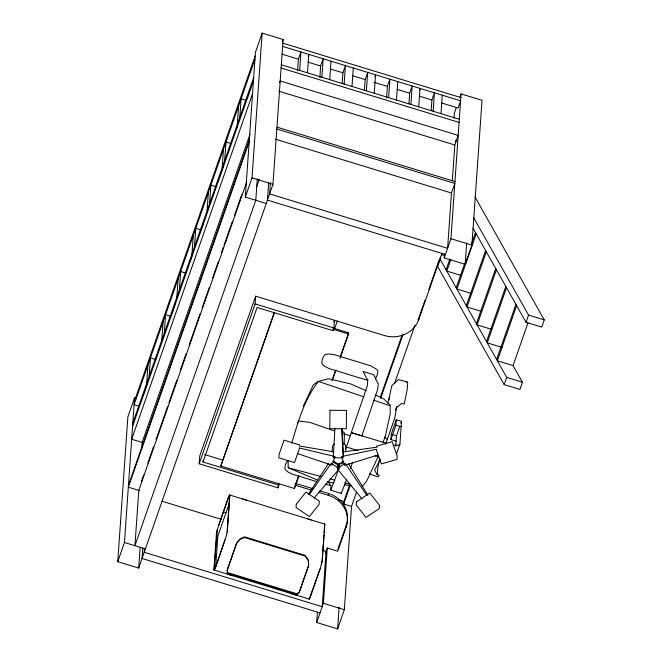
<?xml version="1.0" encoding="UTF-8"?>
<svg xmlns="http://www.w3.org/2000/svg" width="662" height="662" viewBox="0 0 662 662"><rect width="100%" height="100%" fill="white"/><g stroke="black" fill="none" stroke-linecap="round" stroke-linejoin="round"><path stroke-width="0.99" d="M298.09 422.993L298.115 420.941L310.023 422.406L333.987 430.821M334.947 428.14L333.243 457.715L343.206 457.781L341.724 428.513M343.379 454.802L342.014 428.19M441.918 253.438L418.781 319.547A27.448 25.222 4 0 1 384.283 335.493L255.656 296.171L199.725 456.01L199.188 463.756L278.015 487.853L279.05 483.806M266.256 203.491L245.312 197.094L255.441 52.29L262.152 33.1L283.096 39.505L272.967 184.309L138.689 568.079L117.745 561.682L127.874 416.878L134.585 397.688L136.488 398.267M117.745 561.682L124.464 542.492L134.585 397.688M141.718 448.579L142.148 442.431L250.029 134.113M146.666 383.447L147.949 365.076M149.182 376.248L150.464 357.877L154.825 359.218M138.689 568.079L140.121 547.598M142.76 548.244L142.04 558.488L320.036 612.904M144.498 548.194L144.208 552.29L322.204 606.706L326.068 551.405L323.106 550.494M161.768 340.276L163.051 321.906M164.284 333.077L165.574 314.707L170.804 316.304M176.878 297.097L178.161 278.727M179.394 289.906L180.676 271.536L185.914 273.133M191.98 253.927L193.263 235.556M194.496 246.727L195.786 228.357L201.016 229.954M207.09 210.748L208.373 192.377M209.606 203.557L210.888 185.186L216.126 186.783M222.192 167.577L223.483 149.207M278.95 485.196L203.011 461.985L203.143 460.049M224.716 160.378L225.999 142.007L230.359 143.34M237.302 124.398L238.585 106.028M239.818 117.207L241.1 98.837L246.338 100.434L250.733 87.889M298.926 475.895L294.507 488.531L220.827 466.007L274.291 312.224M213.9 569.949L216.449 533.464L217.177 529.881L229.408 494.936L324.852 524.122L322.303 560.615L320.069 569.097L310.735 595.775L309.344 599.143L213.9 569.949L214.372 570.106L215.762 566.738L226.594 535.153M215.696 566.821L217.848 535.997L229.416 502.93M227.083 532.223L229.623 495.863L229.201 495.722L227.943 498.759L218.708 525.156M245.312 197.094L252.023 177.904L262.152 33.1M257.286 178.781L255.78 200.296L134.932 545.687L138.797 490.385L246.678 182.058M199.188 463.756L255.11 303.916L255.656 296.171M268.664 182.687L267.44 200.098L445.435 254.514M270.402 182.638L269.608 193.9L447.603 248.316L451.467 193.006L454.827 183.415L276.832 128.999M297.61 70.751L298.413 59.191L300.937 51.992L299.646 70.445M278.015 487.853L278.156 485.916M307.499 72.845L308.79 54.392L308.161 56.196M319.854 77.553L320.665 65.993L323.18 58.794L321.889 77.247M294.507 488.531L294.59 487.34M329.742 79.647L331.033 61.194M342.171 83.387L342.916 72.795L345.432 65.596L344.141 84.049M203.011 461.985L257.079 307.458L333.011 330.669L333.11 329.271L348.568 333.996L340.069 358.291M333.011 330.669L333.946 328.013L334.484 320.267L333.863 322.038M351.994 86.449L353.285 67.996M356.669 491.758L351.555 506.38L344.331 609.71L337.62 628.9L316.676 622.495L317.396 612.259M322.063 561.26L322.551 554.193M322.692 552.174L323.263 544.09M323.404 542.07L323.892 534.995M324.041 532.976L324.529 525.909M325.447 553.167L327.26 548.004L337.728 551.206L346.102 527.266A27.448 25.222 4 0 0 328.36 495.333L328.484 493.463L319.655 490.765M332.117 452.038L332.539 445.965L334.633 443.714M316.676 622.495L323.395 603.305L327.26 548.004M364.423 90.189L365.159 79.597L367.683 72.398L366.392 90.851M348.568 333.996L348.651 332.804L333.193 328.079M344.182 444.326L344.447 432.807L341.642 430.59M351.555 506.38L343.702 503.972L343.876 501.473L349.685 484.89M374.245 93.251L375.536 74.798L374.907 76.602M337.62 628.9L339.126 607.335M346.102 527.266L346.234 525.388L337.86 549.328M386.6 97.959L387.411 86.399L389.926 79.2L388.635 97.653M396.488 100.053L397.779 81.6M377.282 474.935L377.737 468.448L379.202 460.984M408.917 103.793L409.662 93.201L412.178 86.002L410.887 104.455M396.108 441.149L390.878 439.551L391.25 434.148L396.29 419.758L401.52 421.355L399.939 444.053L396.24 454.604M390.878 439.551L395.909 425.161L396.29 419.758M418.74 106.855L420.031 88.402L419.402 90.206M395.752 446.238L396.488 435.745L399.848 426.154M431.169 110.595L431.905 100.003L434.429 92.804L433.138 111.257M418.781 319.547L418.914 317.677A27.448 25.222 4 0 1 417.97 319.986M440.991 113.657L442.282 95.204M516.641 305.621L497.336 360.782L513.042 365.59L522.434 382.255L519.918 389.446L504.212 384.647L437.615 266.463L440.139 259.264L440.271 257.286M459.742 97.761L461.083 93.921L482.027 100.318L471.898 245.122L465.187 264.312L444.243 257.915L444.533 253.819M454.016 118.192L454.372 113.111L456.383 107.352M452.32 180.883L454.827 144.986L458.187 135.387L280.192 80.971L279.563 82.767M455.663 142.587L455.845 140.079M444.243 257.915L450.954 238.725L461.083 93.921M465.187 264.312L466.685 242.83M337.347 467.769L337.885 464.939L343.512 461.207M217.351 529.583L214.149 569.179L214.579 569.32L215.837 566.283L225.072 539.886M226.421 535.45L227.323 531.578L229.88 495.085L229.408 494.936M321.401 564.487L321.897 562.071M291.768 443.226C297.966 421.826 304.495 399.186 318.43 381.42L328.509 378.714L350.695 383.935L366.227 390.729M388.586 400.452L391.863 385.524L398.516 379.649L407.097 381.941L407.709 382.785L407.254 389.273L404.209 404.035L401.486 403.53L396.455 407.693L394.85 417.821L385.656 444.103M134.328 401.412L255.176 56.013M254.953 59.257L134.096 404.656L139.334 406.253M132.814 423.026L253.67 77.628M143.05 395.636L147.444 383.091M155.702 359.483L156.72 356.561M171.483 314.359L175.231 303.668M189.994 261.465L192.377 254.655M201.356 228.986L203.06 224.12M217.831 181.918L222.928 167.337M236.334 129.024L237.36 126.103M132.59 426.27L253.438 80.872M252.536 93.839L131.68 439.237L142.148 442.431M282.426 41.425L283.096 39.505M128.461 485.312L249.309 139.914M249.177 141.784L128.329 487.182L139.748 490.674M141.32 481.679L143.712 474.853M147.808 463.143L153.609 446.552M156 439.725L167.61 406.551M168.975 402.653L176.82 380.211M180.238 370.455L186.039 353.864M189.117 345.084L200.04 313.862M202.084 308.004L209.258 287.515M212.667 277.759L218.477 261.176M221.547 252.396L223.251 247.514M223.938 245.561L232.47 221.166M234.522 215.315L241.688 194.827M256.467 187.214L259.198 179.41M220.827 466.007L274.548 312.447M227.562 568.964L236.566 543.245L239.603 539.48L244.245 537.47L304.892 556.014L308.227 560.466L308.649 565.282L299.315 591.96L296.377 594.327L227.753 573.342L227.232 569.916M334.533 328.923L337.272 321.12M299.538 448.215L294.499 462.606L278.801 457.798L279.025 454.562L284.056 440.172L299.762 444.972M294.929 486.363L298.67 475.672M331.993 380.427L335.055 371.68M340.491 356.131L348.651 332.804M332.25 380.65L335.99 369.959M338.315 470.094L330.793 490.203L341.261 493.405L346.449 479.95M345.332 450.019L367.211 386.12L367.799 380.633L363.09 371.465L373.567 374.667L378.267 383.836L377.679 389.322L361.841 435.96L351.373 432.758M350.479 468.439L352.498 462.68M320.044 568.923L309.551 598.357M380.41 397.076L401.917 335.609M343.702 503.972L350.529 484.46M380.576 398.598L403.108 334.202M387.692 403.1L389.736 397.258M394.511 383.612L414.966 325.158M419.253 316.701L425.037 300.176M428.777 289.484L438.98 260.315M378.209 456.457L366.74 480.935L362.246 486.529M383.05 442.621L385.309 436.167L390.241 413.775L390.141 405.781L373.666 400.179M395.446 410.183L396.786 406.344M446.08 269.823L449.804 259.173M380.402 459.122L374.634 470.053L376.761 474.199L379.276 475.299L378.507 476.615L377.82 476.855L369.446 473.967M450.863 259.479L446.8 271.089L461.522 275.591M400.849 423.275L401.52 421.355M456.192 287.755L464.658 263.559M471.766 243.235L475.49 232.594M476.21 233.86L456.904 289.029L470.649 293.233M466.296 305.695L485.602 250.534M486.313 251.8L467.016 306.969L480.753 311.173M476.408 323.635L495.706 268.466M496.426 269.74L477.12 324.91L491.841 329.411M486.512 341.575L505.818 286.406M506.529 287.68L487.232 342.85L501.953 347.351M496.616 359.516L515.921 304.346M504.212 384.647L506.728 377.456L440.139 259.264M475.018 197.011L544.255 319.895L541.739 327.086L526.033 322.286L528.549 315.087L473.562 217.5M513.042 365.59L527.945 322.998M303.146 406.551L313.391 384.688L318.43 381.42L363.976 396.894M375.321 379.152L377.117 375.544L377.944 371.639L377.05 369.562L370.794 365.838L334.144 354.633L329.304 353.971L325.969 354.269L324.372 355.254L322.411 358.821L321.749 362.768L322.427 364.398L324.926 366.475L329.254 368.618L365.896 379.822L367.94 379.988M287.449 460.793L285.488 464.36L284.817 468.307L285.496 469.937L287.995 472.014L292.323 474.158L316.436 481.531M308.401 494.266L328.402 463.739M309.154 494.721L331.29 463.292L339.374 468.737L314.102 498.064M337.355 467.331L339.258 464.947L333.607 461.133M343.859 461.563L341.766 463.814L336.395 464.161L332.969 461.455M399.939 444.053L398.665 445.22L393.319 445.261M406.41 382.181L407.097 381.941M377.969 455.067L344.53 465.312L341.418 456.581L376.157 449.308M376.43 446.229L392.094 441.653L397.25 456.118L397.026 459.362L381.362 463.938L376.206 449.473M343.413 451.923L377.183 447.131M331.017 485.527L325.108 484.187M344.828 484.783L351.737 485.834M299.315 445.973L333.64 451.84M327.028 481.696L333.954 482.97M299.274 447.975L335.022 456.532L331.985 465.221L297.329 453.553M288.127 460.769L288.218 467.769L320.946 476.491M329.875 478.874L334.831 480.19M344.745 482.838L350.695 484.427M307.689 518.876L311.206 519.943M231.063 575.204L227.546 574.128L227.207 570.239L236.541 543.56L239.776 539.182L244.493 536.824L305.141 555.368L308.393 560.168L308.624 565.596L299.29 592.275L296.171 595.113L291.71 593.74M282.839 43.146L460.826 97.571M282.608 46.39L460.603 100.806L458.087 108.005L441.686 102.991M282.02 54.176L298.413 59.191M308.186 62.178L320.665 65.993M330.437 68.98L342.916 72.795M352.689 75.782L365.159 79.597M373.972 82.287L387.411 86.399M397.183 89.387L409.662 93.201M419.435 96.189L431.905 100.003M281.325 64.843L459.312 119.259M281.102 68.004L459.089 122.42M278.818 91.174L454.827 144.986M276.964 127.129L454.959 181.545M275.458 139.194L451.467 193.006M252.023 177.904L272.967 184.309M450.954 238.725L471.898 245.122M441.397 254.589L444.144 255.433M528.549 315.087L544.255 319.895M506.728 377.456L522.434 382.255M255.11 303.916L333.946 328.013M395.909 425.161L401.147 426.758M392.127 434.413L396.488 435.745M351.423 432.617L386.757 443.424M343.504 433.734L350.165 435.77M346.392 447.007L358.167 450.615M374.858 455.713L378.78 456.912M204.541 454.546L222.291 459.966M295.111 483.26L312.778 488.664M294.979 485.13L311.67 490.236M318.538 492.338L328.36 495.333M338.274 499.76L343.876 501.473M223.326 511.958L226.189 512.835M161.925 501.217L221.249 519.356M226.992 572.456L297.536 594.021M124.464 542.492L145.4 548.889M323.395 603.305L344.331 609.71M242.582 498.966L247.042 500.34M324.388 523.973L324.852 524.122M308.873 598.986L309.344 599.143M288.218 467.769L317.123 479.876M375.387 394.933L383.662 398.888L390.315 405.094M342.767 442.952L345.506 445.112L345.953 450.061M384.465 437.077L387.295 439.411M361.973 498.784L337.165 468.721L345.2 463.392L366.897 495.515M337.885 464.939L339.73 467.372M348.601 463.938L367.873 495.077M473.024 228.208L526.033 322.286M328.517 481.588L330.868 486.173L330.793 490.203M341.112 492.611L341.261 493.405M339.258 464.947L339.341 467.786M347.103 522.202A27.448 25.222 4 0 1 346.499 524.602M328.484 493.463A27.448 25.222 4 0 1 347.252 521.383M296.27 504.312L296.038 507.555L309.419 516.567L319.059 504.361L319.291 501.126L305.91 492.106L296.27 504.312M329.982 410.266L329.817 428.678L346.309 428.794L346.474 410.382L329.982 410.266M356.479 501.829L356.247 505.065L365.995 517.411L379.301 508.59L379.525 505.346L369.785 493.008L356.479 501.829"/></g></svg>
